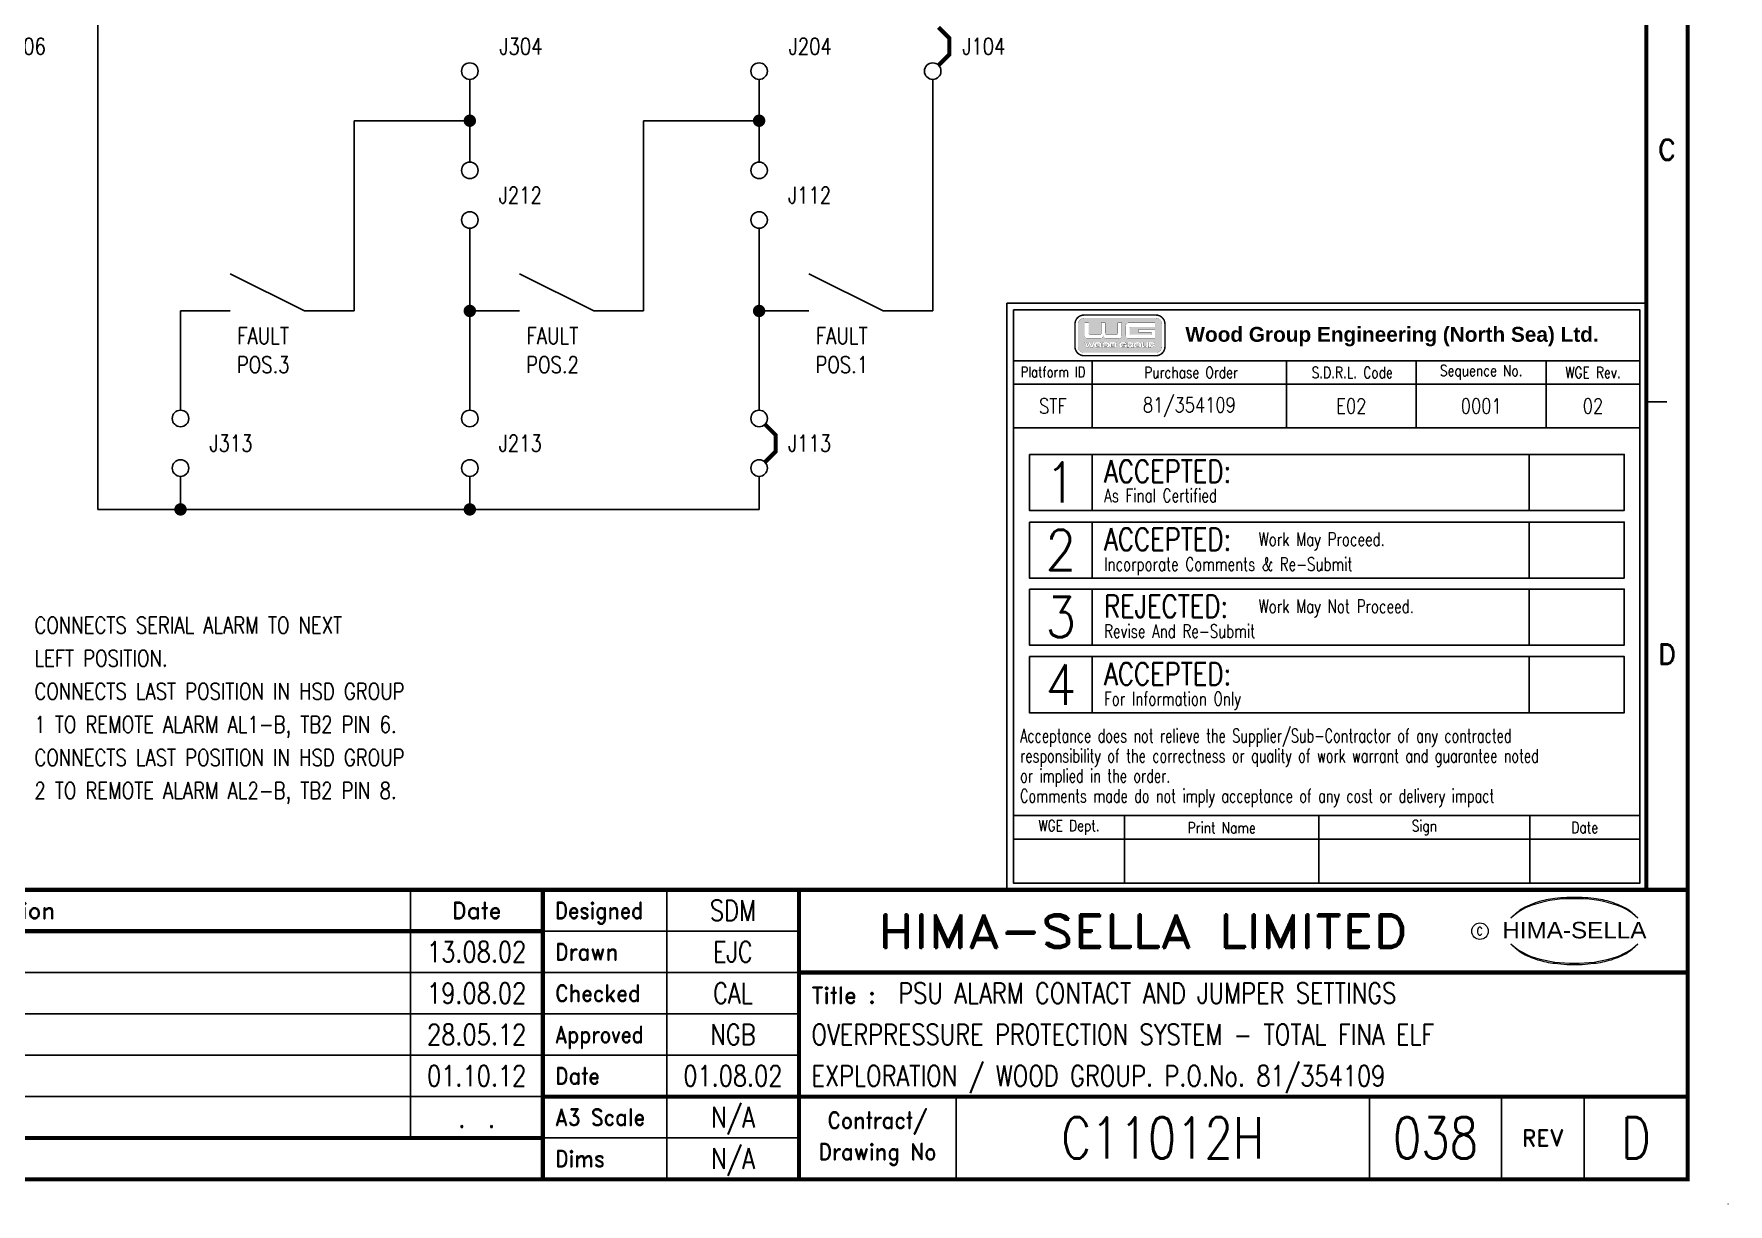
# Model space of a CAD drawing. Extents: x 0 to 414, y 0 to 285.
# Drawn here: x 208.9 to 413.9, y 0 to 141.5 of the extents above; entities that cross this region are included whole.
import ezdxf
from ezdxf.enums import TextEntityAlignment as Align

# ---------------------------------------------------------------- set-up
doc = ezdxf.new("R2010")
doc.units = 0
doc.header["$MEASUREMENT"] = 0
doc.linetypes.add('CONTINU', pattern=[0])
doc.layers.get('0').update_dxf_attribs({"linetype": 'CONTINUOUS'})
for name, color, linetype in [('COL', 2, 'CONTINU'), ('ELAC003$', 7, 'CONTINUOUS'), ('LINE', 1, 'CONTINUOUS'), ('ROW', 2, 'CONTINU'), ('TEXT', 2, 'CONTINUOUS'), ('UPS', 2, 'CONTINUOUS')]:
    doc.layers.add(name, color=color, linetype=linetype)
doc.styles.add('ARIAL', font='ARIAL.TTF', dxfattribs={"height": 2.5})
doc.styles.add('ROMAND', font='ROMAND')
doc.styles.add('ROMANS', font='romans.shx', dxfattribs={"width": 0.8})

# ---------------------------------------------------------------- blocks, each defined once
blk = doc.blocks.new('HS-A3')
at = {"color": 1}
for p, q in [((404, 97), (406.5, 97)), ((254.5, 38), (254.5, 8)), ((285.5, 38), (285.5, 3)), ((270.5, 33), (301.5, 33)), ((301.5, 28), (104, 28)), ((104, 23), (301.5, 23)), ((301.5, 18), (104, 18)), ((104, 13), (270.5, 13)), ((320.5, 13), (320.5, 3)), ((370.5, 13), (370.5, 3)), ((386.5, 3), (386.5, 13)), ((396.5, 13), (396.5, 3)), ((301.5, 8), (270.5, 8)), ((413.9, 0), (413.9, 0.025))]:
    blk.add_line(p, q, dxfattribs=at)
at = {"color": 1, "const_width": 0.5}
blk.add_lwpolyline([(16, 3), (409, 3), (409, 285), (16, 285)], close=True, dxfattribs=at)
for points in [[(404, 38), (404, 280)], [(409, 38), (16, 38)], [(270.5, 38), (270.5, 3)], [(301.5, 3), (301.5, 38)], [(270.5, 33), (104, 33)], [(409, 28), (301.5, 28)], [(270.5, 13), (409, 13)], [(270.5, 8), (16, 8)]]:
    blk.add_lwpolyline(points, dxfattribs=at)
at = {"color": 3, "lineweight": 13}
blk.add_circle((383.8795, 33), 1, dxfattribs=at)
for centre, radius, start, end in [((395.0991, 20.9965), 15.93667133721851, 89.2698, 106.3911), ((394.0978, 26.015), 10.98591244724132, 96.0146, 107.3203), ((395.2933, 18.8099), 18.28175579120328, 92.8917, 97.3734), ((395.2419, 21.3644), 15.7280876505632, 89.78050000000002, 93.17380000000001), ((395.5053, 20.9965), 15.93667133721851, 73.6089, 90.73019999999998), ((395.3626, 21.3644), 15.7280876505632, 86.8262, 90.2195), ((395.3112, 18.8099), 18.28175579120328, 82.62659999999998, 87.1083), ((396.5067, 26.015), 10.98591244724132, 72.67969999999998, 83.9854), ((392.604, 29.3277), 7.240060860401338, 106.0532, 133.5024), ((392.8763, 29.5135), 7.299930143559258, 130.419, 136.057), ((392.1149, 30.6001), 5.98042439466984, 122.244, 131.6154), ((391.752, 31.2819), 5.210443276585328, 111.8206, 122.8668), ((393.7772, 27.1992), 9.760061234438751, 107.5931, 113.9452), ((396.8272, 27.1992), 9.760061234438751, 66.0548, 72.40689999999998), ((398.0005, 29.3277), 7.240060860401338, 46.4976, 73.94679999999998), ((398.8524, 31.2819), 5.210443276585328, 57.1332, 68.1794), ((398.4895, 30.6001), 5.98042439466984, 48.3846, 57.75600000000001), ((397.7282, 29.5135), 7.299930143559258, 43.943, 49.581), ((392.604, 36.7308), 7.240060860401338, 226.4976, 253.9468), ((392.8763, 36.545), 7.299930143559258, 223.943, 229.581), ((392.1149, 35.4585), 5.98042439466984, 228.3846, 237.756), ((398.0005, 36.7308), 7.240060860401338, 286.0532, 313.5024), ((398.4895, 35.4585), 5.98042439466984, 302.2440000000001, 311.6154), ((397.7282, 36.545), 7.299930143559258, 310.419, 316.0570000000001), ((391.752, 34.7766), 5.210443276585328, 237.1332, 248.1794), ((393.7772, 38.8593), 9.760061234438751, 246.0548, 252.4069000000001), ((395.0991, 45.062), 15.93667133721851, 253.6089, 270.7302), ((394.0978, 40.0435), 10.98591244724132, 252.6797, 263.9854), ((395.2933, 47.2486), 18.28175579120328, 262.6266, 267.1083), ((395.2419, 44.6941), 15.7280876505632, 266.8262, 270.2195), ((395.5053, 45.062), 15.93667133721851, 269.2698, 286.3911000000001), ((395.3626, 44.6941), 15.7280876505632, 269.7805, 273.1738), ((395.3112, 47.2486), 18.28175579120328, 272.8917, 277.3734), ((396.5067, 40.0435), 10.98591244724132, 276.0146, 287.3203), ((396.8272, 38.8593), 9.760061234438751, 287.5931, 293.9452), ((398.8524, 34.7766), 5.210443276585328, 291.8206, 302.8668)]:
    blk.add_arc(centre, radius, start, end, dxfattribs=at)
at = {"color": 2, "style": 'ROMAND'}
for s, p in [('C', (406.5, 127.5)), ('D', (406.5, 66.5))]:
    blk.add_text(s, height=2.5, dxfattribs=at).set_placement(p, align=Align.MIDDLE)
at = {"color": 4, "style": 'ROMAND'}
for s, p in [('Description', (204, 34.5)), ('Date', (262.5, 34.5))]:
    blk.add_text(s, height=2, dxfattribs=at).set_placement(p, align=Align.CENTER)
for s, width, p in [('Designed', 0.87, (272, 34.5)), ('Drawn', 0.9, (272, 29.5)), ('Checked', 0.9, (272, 24.5)), ('Approved', 0.85, (272, 19.5)), ('Date', 0.9, (272, 14.5)), ('A3 Scale', 0.9, (272, 9.5)), ('Dims', 0.9, (272, 4.5))]:
    blk.add_text(s, height=2, dxfattribs=dict(at, width=width)).set_placement(p)
at = {"color": 1, "style": 'ROMAND', "width": 1.15}
blk.add_text('HIMA-SELLA LIMITED', height=4, dxfattribs=at).set_placement((343.0965, 33), align=Align.MIDDLE)
at = {"color": 3, "lineweight": 13, "style": 'ROMANS', "width": 0.8}
blk.add_text('C', height=1, dxfattribs=at).set_placement((383.8436, 32.5), align=Align.CENTER)
at = {"color": 1, "style": 'ARIAL', "width": 1.05}
blk.add_text('HIMA-SELLA', height=2, dxfattribs=at).set_placement((395.3022, 32.1293), align=Align.CENTER)
at = {"color": 4, "style": 'ROMAND'}
blk.add_text('Title :', height=2, dxfattribs=at).set_placement((303, 24.25))
at = {"color": 4, "style": 'ROMAND', "width": 0.9}
for s, p in [('Contract/', (311, 10)), ('Drawing No', (311, 6))]:
    blk.add_text(s, height=2, dxfattribs=at).set_placement(p, align=Align.MIDDLE)
at = {"color": 4, "style": 'ROMAND'}
blk.add_text('REV', height=2, dxfattribs=at).set_placement((391.5, 8), align=Align.MIDDLE)
at = {"layer": 'COL', "style": 'ROMAND', "flags": 9}
for tag, p in [('COL1', (48.5, 282.5)), ('COL2', (113.5, 282.5)), ('COL3', (178.5, 282.5)), ('COL4', (243.5, 282.5)), ('COL5', (308.5, 282.5)), ('COL6', (373.5, 282.5))]:
    blk.add_attdef(tag, p, '', height=2.5, dxfattribs=at)
at = {"layer": 'ROW', "style": 'ROMAND', "flags": 9}
for tag, p in [('ROW1', (406.5, 249.5)), ('ROW2', (406.5, 188.5)), ('ROW3', (406.5, 127.5)), ('ROW4', (406.5, 66.5))]:
    blk.add_attdef(tag, p, '', height=2.5, dxfattribs=at)
at = {"layer": 'UPS', "color": 3, "style": 'ROMANS', "width": 0.8, "flags": 8}
blk.add_attdef('PROJS->NOMPRO', text='', height=1.7, rotation=90, dxfattribs=at).set_placement((13.5, 35), align=Align.MIDDLE_LEFT)
at = {"layer": 'UPS', "style": 'ROMANS', "width": 0.8, "flags": 8}
for tag, height, p in [('PLANOS->VERIF', 2.5, (293.5, 34.25)), ('PLANOS->CANVI1', 2.5, (109, 29.25)), ('PLANOS->NCAN1', 2.5, (149, 29.25)), ('PLANOS->DCAN1', 2.5, (262.5, 29.25)), ('PLANOS->ORIG', 2.5, (293.5, 29.25)), ('PLANOS->CANVI2', 2.5, (109, 24.25)), ('PLANOS->NCAN2', 2.5, (149, 24.25)), ('PLANOS->DCAN2', 2.5, (262.5, 24.25)), ('PLANOS->HECHF', 2.5, (293.5, 24.25)), ('PLANOS->CANVI3', 2.5, (109, 19.25)), ('PLANOS->NCAN3', 2.5, (149, 19.25)), ('PLANOS->DCAN3', 2.5, (262.5, 19.25)), ('PLANOS->HECHD', 2.5, (293.5, 19.25)), ('PLANOS->CANVI4', 2.5, (109, 14.25)), ('PLANOS->NCAN4', 2.5, (149, 14.25)), ('PLANOS->DCAN4', 2.5, (262.5, 14.25)), ('PLANOS->DATACREA', 2.5, (293.5, 14.25)), ('PLANOS->CANVI5', 2.5, (109, 9.25)), ('PLANOS->NCAN5', 2.5, (149, 9.25)), ('PLANOS->DCAN5', 2.5, (262.5, 9.25)), ('PLANOS->NR1', 2.5, (293.5, 9.25)), ('PROJS->DESCPRO3', 5, (345.5, 5.5)), ('PLANOS->PLANO', 5, (378.5, 5.5)), ('PLANOS->USER', 5, (402.75, 5.5)), ('PLANOS->NR2', 2.5, (293.5, 4.25))]:
    blk.add_attdef(tag, text='', height=height, dxfattribs=at).set_placement(p, align=Align.CENTER)
at = {"layer": 'UPS', "style": 'ROMANS', "width": 3.1263, "flags": 8}
blk.add_attdef('PLANOS->MCAN1', text='', height=2.5, rotation=0.0611733494275344, dxfattribs=at).set_placement((155, 31.6443), (254, 31.75), align=Align.FIT)
at = {"layer": 'UPS', "style": 'ROMANS', "flags": 8}
for tag, width, p, p2 in [('PLANOS->MCAN2', 3.0574, (155, 26.75), (254, 26.75)), ('PLANOS->MCAN3', 3.0574, (155, 21.75), (254, 21.75)), ('PLANOS->MCAN4', 3.0462, (155, 16.75), (254, 16.75)), ('PLANOS->MCAN5', 3.0574, (155, 11.75), (254, 11.75))]:
    blk.add_attdef(tag, text='', height=2.5, dxfattribs=dict(at, width=width)).set_placement(p, p2, align=Align.FIT)
at = {"layer": 'UPS', "style": 'ROMANS', "width": 0.8, "flags": 8}
blk.add_attdef('PLANOS->DENOM', (313.5, 24.25), '', height=2.5, dxfattribs=at)
at = {"layer": 'UPS', "color": 4, "style": 'ROMANS', "width": 0.8, "flags": 8}
for tag, p in [('PROJS->DESCPRO1', (303, 19.25)), ('PROJS->DESCPRO2', (303, 14.25))]:
    blk.add_attdef(tag, p, '', height=2.5, dxfattribs=at)
at = {"layer": 'UPS', "color": 3, "style": 'ROMANS', "width": 0.8, "flags": 8}
blk.add_attdef('PLANOS->PROTOTIPO', text='', height=1.7, dxfattribs=at).set_placement((39.5, 5.5), align=Align.MIDDLE_LEFT)
at = {"layer": 'UPS', "style": 'ROMANS', "width": 0.8, "flags": 8}
blk.add_attdef('PLANOS->OBS4', text='', height=2.5, dxfattribs=at).set_placement((107, 5.5), align=Align.MIDDLE_LEFT)

msp = doc.modelspace()

# ---------------------------------------------------------------- hatches: boundary and pattern name
at = {"linetype": 'Continuous'}
h = msp.add_hatch(color=1, dxfattribs=at)
edge = h.paths.add_edge_path(flags=16)
edge.add_line((341.6261399999999, 106.0572599999999), (344.5758699999998, 106.0572599999999))
edge.add_line((344.5758699999998, 106.0572599999999), (344.5758699999998, 106.5575099999996))
edge.add_line((344.5758699999998, 106.5575099999996), (341.36988, 106.5575099999996))
edge.add_arc((341.3698884543419, 106.1923515456578), 0.365158454439969, 90.00132654225952, 179.9986734577404)
edge.add_line((341.00473, 106.1923599999996), (341.00473, 105.0248))
edge.add_arc((341.3698834541107, 105.024813454342), 0.365153454358445, 180.0021111042776, 269.9994580197556)
edge.add_line((341.36988, 104.6596599999999), (344.5758699999998, 104.6596599999999))
edge.add_line((344.5758699999998, 104.6596599999999), (344.5758699999998, 105.7651399999997))
edge.add_line((344.5758699999998, 105.7651399999997), (342.57121, 105.7651399999997))
edge.add_line((342.57121, 105.7651399999997), (342.57121, 105.4365099999996))
edge.add_line((342.57121, 105.43651), (344.10848, 105.43651))
edge.add_line((344.10848, 105.43651), (344.10848, 105.1224799999997))
edge.add_line((344.10848, 105.1224799999995), (341.6261399999999, 105.1224799999995))
edge.add_arc((341.626142958962, 105.2502829589616), 0.127802958996096, 180.0013265422535, 269.9986734577261, ccw=False)
edge.add_line((341.49834, 105.25028), (341.49834, 105.92946))
edge.add_arc((341.626142958962, 105.9294570410379), 0.127802958996119, 90.00132654227377, 179.9986734577465, ccw=False)
edge = h.paths.add_edge_path(flags=16)
edge.add_arc((342.6639446634498, 103.9697547162387), 0.229358143489629, 359.7165362622, 449.7138831776751)
edge.add_line((342.66509, 104.1991099999999), (342.2500799999999, 104.1991099999999))
edge.add_arc((342.2512203365501, 103.969749716007), 0.229363118745536, 90.28486158141148, 180.2822084968908)
edge.add_line((342.02186, 103.9686199999999), (342.02186, 103.7632299999998))
edge.add_arc((342.2512253367817, 103.7620952839927), 0.229368143597591, 179.7165486787224, 269.7138955942124)
edge.add_line((342.2500799999999, 103.5327299999996), (342.66509, 103.5327299999996))
edge.add_arc((342.663939663218, 103.762090283761), 0.229363168450698, 270.2873596461594, 360.284706561639)
edge.add_line((342.8933, 103.7632299999998), (342.8933, 103.9686199999999))
edge = h.paths.add_edge_path(flags=0)
edge.add_arc((344.2791299999999, 103.9515049999996), 0.081015000000002, -90, 90, ccw=False)
edge.add_line((344.2791299999999, 103.8704899999999), (344.0716300000001, 103.8704899999999))
edge.add_arc((344.0716300000001, 103.9515049999996), 0.081015000000002, 90, 270, ccw=False)
edge.add_line((344.0716300000001, 104.03252), (344.2791299999999, 104.03252))
edge = h.paths.add_edge_path(flags=16)
edge.add_line((344.02084, 103.5327299999996), (344.02084, 103.68975))
edge.add_line((344.02084, 103.68975), (344.2948499999998, 103.68975))
edge.add_arc((344.2948499999998, 103.9444299999999), 0.254680000000008, 270, 450)
edge.add_line((344.2948499999998, 104.1991099999999), (343.8276899999999, 104.1991099999999))
edge.add_line((343.8276899999999, 104.1991099999999), (343.8276899999999, 103.5327299999996))
edge.add_line((343.8276899999999, 103.5327299999996), (344.02084, 103.5327299999996))
edge = h.paths.add_edge_path(flags=16)
edge.add_line((343.4361899999997, 103.69933), (343.2815099999999, 103.69933))
edge.add_arc((343.2820826683906, 103.8140126419962), 0.1146840717988, 179.7165486787283, 269.71389559420106, ccw=False)
edge.add_line((343.1674, 103.81458), (343.1674, 104.1991099999999))
edge.add_line((343.1674, 104.1991099999999), (342.9495399999999, 104.1991099999999))
edge.add_line((342.9495399999999, 104.1991099999999), (342.9495399999999, 103.7632299999998))
edge.add_arc((343.1789003367815, 103.762090283761), 0.229363168450693, 179.7152934383665, 269.7126403538517)
edge.add_line((343.1777499999999, 103.5327299999996), (343.53994, 103.5327299999996))
edge.add_arc((343.5387946632181, 103.7620952839927), 0.229368143597644, 270.2861044057759, 360.2834513212661)
edge.add_line((343.7681599999999, 103.7632299999998), (343.7681599999999, 104.1991099999999))
edge.add_line((343.7681599999999, 104.1991099999999), (343.5503, 104.1991099999999))
edge.add_line((343.5503, 104.1991099999999), (343.5503, 103.81458))
edge.add_arc((343.4356173316091, 103.8140126419964), 0.114684071798818, -89.71389559422369, 0.283451321260884, ccw=False)
edge = h.paths.add_edge_path(flags=0)
edge.add_arc((342.5607573316091, 103.9178373580035), 0.114684071798818, 359.716548678728, 449.7138955942008)
edge.add_line((342.56133, 104.03252), (342.35383, 104.03252))
edge.add_arc((342.3544026683908, 103.9178373580035), 0.114684071798822, 90.28610440577614, 180.2834513212601)
edge.add_line((342.2397199999999, 103.9172699999999), (342.2397199999999, 103.81458))
edge.add_arc((342.3544026683908, 103.8140126419964), 0.114684071798818, 179.7165486787396, 269.7138955942238)
edge.add_line((342.35383, 103.69933), (342.56133, 103.69933))
edge.add_arc((342.5607573316091, 103.8140126419962), 0.1146840717988, 270.2861044057988, 360.2834513212716)
edge.add_line((342.67544, 103.81458), (342.67544, 103.9172699999999))
edge = h.paths.add_edge_path(flags=0)
edge.add_arc((338.7044223316091, 103.917842358235), 0.114679096706921, 359.7140381435265, 449.7113850590014)
edge.add_line((338.7049999999999, 104.03252), (338.4974900000001, 104.03252))
edge.add_arc((338.4980626683906, 103.9178373580035), 0.114684071798822, 90.28610440577614, 180.2834513212601)
edge.add_line((338.38338, 103.9172699999999), (338.38338, 103.81458))
edge.add_arc((338.4980626683906, 103.8140126419964), 0.114684071798818, 179.7165486787396, 269.7138955942238)
edge.add_line((338.4974900000001, 103.69933), (338.7049999999999, 103.69933))
edge.add_arc((338.7044223316091, 103.8140076417647), 0.114679096706899, 270.2886149409979, 360.2859618564731)
edge.add_line((338.8190999999999, 103.81458), (338.8190999999999, 103.9172699999999))
edge = h.paths.add_edge_path(flags=16)
edge.add_arc((338.8076096634498, 103.969749716007), 0.229363118745524, 359.7177915031089, 449.7151384185998)
edge.add_line((338.8087499999999, 104.1991099999999), (338.3937399999999, 104.1991099999999))
edge.add_arc((338.39488033655, 103.969749716007), 0.229363118745536, 90.28486158141148, 180.2822084968908)
edge.add_line((338.16552, 103.9686199999999), (338.16552, 103.7632299999998))
edge.add_arc((338.3948853367815, 103.7620952839927), 0.229368143597591, 179.7165486787224, 269.7138955942124)
edge.add_line((338.3937399999999, 103.5327299999996), (338.8087499999999, 103.5327299999996))
edge.add_arc((338.8076046632182, 103.7620952839927), 0.229368143597644, 270.2861044057759, 360.2834513212661)
edge.add_line((339.0369699999999, 103.7632299999998), (339.0369699999999, 103.9686199999999))
edge = h.paths.add_edge_path(flags=0)
edge.add_arc((337.7643573316091, 103.9178373580035), 0.114684071798818, 359.716548678728, 449.7138955942008)
edge.add_line((337.7649299999999, 104.03252), (337.55743, 104.03252))
edge.add_arc((337.5580026683909, 103.9178373580035), 0.114684071798822, 90.28610440577614, 180.2834513212601)
edge.add_line((337.4433200000001, 103.9172699999999), (337.4433200000001, 103.81458))
edge.add_arc((337.5580026683909, 103.8140126419964), 0.114684071798818, 179.7165486787396, 269.7138955942238)
edge.add_line((337.55743, 103.69933), (337.7649299999999, 103.69933))
edge.add_arc((337.7643573316091, 103.8140126419962), 0.1146840717988, 270.2861044057988, 360.2834513212716)
edge.add_line((337.8790399999999, 103.81458), (337.8790399999999, 103.9172699999999))
h.paths.add_polyline_path([(337.2364099999999, 104.1986599999999), (337.02463, 103.53409), (336.8128399999999, 103.53409), (336.65218, 103.9540099999997), (336.49151, 103.53409), (336.2797299999999, 103.53409), (336.06794, 104.1986599999999), (336.26512, 104.1986599999999), (336.39657, 103.7714399999996), (336.56454, 104.1950099999997), (336.7398099999999, 104.1950099999997), (336.9077799999999, 103.7714399999996), (337.04653, 104.1986599999999)], flags=16)
edge = h.paths.add_edge_path(flags=16)
edge.add_arc((337.8675396634498, 103.969749716007), 0.229363118745524, 359.7177915031089, 449.7151384185998)
edge.add_line((337.86868, 104.1991099999999), (337.45367, 104.1991099999999))
edge.add_arc((337.4548153365499, 103.9697547162387), 0.229358143489615, 90.28611682232473, 180.2834637377995)
edge.add_line((337.22546, 103.9686199999999), (337.22546, 103.7632299999998))
edge.add_arc((337.4548203367818, 103.762090283761), 0.229363168450693, 179.715293438361, 269.7126403538405)
edge.add_line((337.45367, 103.5327299999996), (337.86868, 103.5327299999996))
edge.add_arc((337.867534663218, 103.7620952839927), 0.229368143597644, 270.2861044057759, 360.2834513212661)
edge.add_line((338.0969, 103.7632299999998), (338.0969, 103.9686199999999))
edge = h.paths.add_edge_path(flags=0)
edge.add_arc((339.6115573316091, 103.8140126419964), 0.114684071798822, 270.2861044057759, 360.2834513212602)
edge.add_line((339.72624, 103.81458), (339.72624, 103.9172699999999))
edge.add_arc((339.6115573316091, 103.9178373580035), 0.114684071798818, 359.7165486787391, 449.7138955942237)
edge.add_line((339.6121299999999, 104.03252), (339.26956, 104.03252))
edge.add_line((339.26956, 104.03252), (339.26956, 103.69933))
edge.add_line((339.26956, 103.69933), (339.6121299999999, 103.69933))
edge = h.paths.add_edge_path(flags=16)
edge.add_arc((339.7147396634496, 103.969749716007), 0.229363118745524, 359.7177915031089, 449.7151384185885)
edge.add_line((339.7158800000001, 104.1991099999999), (339.0816399999999, 104.1991099999999))
edge.add_line((339.0816399999999, 104.1991099999999), (339.0816399999999, 103.5327299999996))
edge.add_line((339.0816399999999, 103.5327299999996), (339.7158800000001, 103.5327299999996))
edge.add_arc((339.7147346632182, 103.7620952839927), 0.229368143597599, 270.2861044057876, 360.2834513212775)
edge.add_line((339.9440999999999, 103.7632299999998), (339.9440999999999, 103.9686199999999))
edge = h.paths.add_edge_path(flags=16)
edge.add_arc((340.8800689960826, 103.9891589960829), 0.043361003928592, 0.001326542279929, 89.99867345775013)
edge.add_line((340.88007, 104.03252), (340.6158399999999, 104.03252))
edge.add_arc((340.6164126683909, 103.9178373580035), 0.1146840717988, 90.28610440579894, 180.2834513212717)
edge.add_line((340.50173, 103.9172699999999), (340.50173, 103.81458))
edge.add_arc((340.6164126683909, 103.8140126419962), 0.114684071798818, 179.716548678728, 269.7138955942011)
edge.add_line((340.6158399999999, 103.69933), (340.88007, 103.69933))
edge.add_arc((340.88007, 103.7426849999997), 0.043354999999997, 270, 450)
edge.add_line((340.88007, 103.7860399999999), (340.7047999999999, 103.7860399999999))
edge.add_line((340.7047999999999, 103.7860399999999), (340.7047999999999, 103.9028899999999))
edge.add_line((340.7047999999999, 103.9028899999999), (341.12837, 103.9028899999999))
edge.add_line((341.12837, 103.9028899999999), (341.12837, 103.7632299999998))
edge.add_arc((340.8990046632183, 103.7620952839927), 0.229368143597591, -89.71389559422369, 0.2834513212663978, ccw=False)
edge.add_line((340.90015, 103.5327299999996), (340.51209, 103.5327299999996))
edge.add_arc((340.5132353367815, 103.7620952839927), 0.229368143597645, 179.7165486787342, 269.71389559421254, ccw=False)
edge.add_line((340.2838699999999, 103.7632299999998), (340.2838699999999, 103.9686199999999))
edge.add_arc((340.51323033655, 103.969749716007), 0.2293631187455689, 90.28486158141158, 180.2822084968909, ccw=False)
edge.add_line((340.51209, 104.1991099999999), (340.90015, 104.1991099999999))
edge.add_arc((340.8990096634498, 103.969749716007), 0.229363118745536, -0.28220849689091665, 89.71513841859979, ccw=False)
edge.add_line((341.12837, 103.9686199999999), (341.12837, 103.9540099999999))
edge.add_line((341.12837, 103.9540099999997), (340.92343, 103.9540099999997))
edge.add_line((340.92343, 103.9540099999997), (340.92343, 103.98916))
edge = h.paths.add_edge_path(flags=0)
edge.add_line((341.4481599999999, 104.03252), (341.65567, 104.03252))
edge.add_arc((341.65567, 103.9515049999996), 0.081015000000002, -90, 90, ccw=False)
edge.add_line((341.65567, 103.8704899999999), (341.4481599999999, 103.8704899999999))
edge.add_arc((341.4481599999999, 103.9515049999996), 0.081015000000002, 90, 270, ccw=False)
edge = h.paths.add_edge_path(flags=16)
edge.add_line((341.7682899999999, 103.5327299999996), (341.9260699999999, 103.5327299999996))
edge.add_line((341.9260699999999, 103.5327299999996), (341.9260699999999, 103.68975))
edge.add_arc((341.845054702688, 103.6897494332255), 0.081015297313825, 0.000400835020838, 81.62120499931345)
edge.add_arc((341.6713563991228, 103.9444492277355), 0.254713601602722, 316.7426492714064, 359.9956748752612)
edge.add_arc((341.6713791033771, 103.9444191031454), 0.254690896855942, 0.002451378422247, 89.99979829390925)
edge.add_line((341.67138, 104.1991099999999), (341.2042299999999, 104.1991099999999))
edge.add_line((341.2042299999999, 104.1991099999999), (341.2042299999999, 103.5327299999996))
edge.add_line((341.2042299999999, 103.5327299999996), (341.3973799999999, 103.5327299999996))
edge.add_line((341.3973799999999, 103.5327299999996), (341.3973799999999, 103.68975))
edge.add_line((341.3973799999999, 103.68975), (341.68728, 103.68975))
edge.add_arc((341.6872731241383, 103.60873312437), 0.081016875921669, -0.0022095794171832495, 89.99513733605761, ccw=False)
edge.add_line((341.7682899999999, 103.6087299999997), (341.7682899999999, 103.5327299999996))
edge = h.paths.add_edge_path()
edge.add_line((345.4033800000001, 106.4077999999999), (345.4033800000001, 103.6837999999999))
edge.add_arc((344.6730730915471, 103.6838169084524), 0.730306908648449, 270.00132654226104, 359.9986734577408, ccw=False)
edge.add_line((344.6730899999997, 102.9535099999997), (335.9803099999999, 102.9535099999997))
edge.add_arc((335.9803219084528, 103.683821908684), 0.7303119087812779, 180.0017188205811, 269.99906573606233, ccw=False)
edge.add_line((335.2500099999999, 103.6837999999999), (335.2500099999999, 106.4077999999999))
edge.add_arc((335.9803219084528, 106.4077780913158), 0.730311908781297, 90.00093426393778, 179.998281179419, ccw=False)
edge.add_line((335.9803099999999, 107.13809), (344.6730899999997, 107.13809))
edge.add_arc((344.6730730915471, 106.4077830915472), 0.730306908648426, 0.0013265422592780851, 89.99867345773902, ccw=False)
edge = h.paths.add_edge_path(flags=16)
edge.add_line((336.05333, 106.5575099999996), (336.5424499999999, 106.5575099999996))
edge.add_line((336.5424499999999, 106.5575099999996), (336.5424499999999, 105.2794899999999))
edge.add_arc((336.6702529589618, 105.2794929589615), 0.127802958996119, 180.0013265422535, 269.9986734577261)
edge.add_line((336.67025, 105.1516899999995), (337.92936, 105.1516899999995))
edge.add_arc((337.929362041038, 105.2794979591934), 0.127807959209685, 269.9990850110503, 359.9964319265211)
edge.add_line((338.0571699999999, 105.2794899999999), (338.0571699999999, 106.5575099999996))
edge.add_line((338.0571699999999, 106.5575099999996), (338.5462799999999, 106.5575099999996))
edge.add_line((338.5462799999999, 106.5575099999996), (338.5462799999999, 105.2794899999999))
edge.add_arc((338.6740829589618, 105.2794929589615), 0.127802958996119, 180.0013265422637, 269.9986734577465)
edge.add_line((338.67408, 105.1516899999995), (339.9331999999997, 105.1516899999995))
edge.add_arc((339.933197041038, 105.2794929589615), 0.127802958996119, 270.0013265422535, 359.9986734577362)
edge.add_line((340.0609999999999, 105.2794899999999), (340.0609999999999, 106.5575099999996))
edge.add_line((340.0609999999999, 106.5575099999996), (340.55011, 106.5575099999996))
edge.add_line((340.55011, 106.5575099999996), (340.55011, 105.0248))
edge.add_arc((340.1849615458892, 105.0248084541104), 0.3651484542084339, 270.0013265422625, 359.9986734577447, ccw=False)
edge.add_line((340.18497, 104.6596599999999), (338.6668699999999, 104.6596599999999))
edge.add_arc((338.6668734541105, 105.024813454342), 0.365153454358449, 180.0021111042778, 269.9994580197557, ccw=False)
edge.add_arc((337.9365715458892, 105.0248084541104), 0.3651484542084339, 270.0013265422625, 359.9986734577447, ccw=False)
edge.add_line((337.9365799999999, 104.6596599999999), (336.4184799999999, 104.6596599999999))
edge.add_arc((336.4184834541105, 105.024813454342), 0.365153454358449, 180.0021111042778, 269.9994580197557, ccw=False)
edge.add_line((336.05333, 105.0248), (336.05333, 106.5575099999996))

# ---------------------------------------------------------------- linework, layer by layer
for p, q in [((216.675, 161), (216.675, 84)), ((261.675, 136), (261.675, 126)), ((296.675, 136), (296.675, 126)), ((317.675, 136), (317.675, 108)), ((247.675, 131), (247.675, 108)), ((261.675, 131), (247.675, 131)), ((282.675, 131), (282.675, 108)), ((296.675, 131), (282.675, 131)), ((261.675, 118), (261.675, 96)), ((296.675, 118), (296.675, 96)), ((241.675, 108), (232.675, 112.5)), ((276.675, 108), (267.675, 112.5)), ((311.675, 108), (302.675, 112.5)), ((226.675, 108), (226.675, 96)), ((232.675, 108), (226.675, 108)), ((247.675, 108), (241.675, 108)), ((267.675, 108), (261.675, 108)), ((282.675, 108), (276.675, 108)), ((302.675, 108), (296.675, 108)), ((317.675, 108), (311.675, 108)), ((226.675, 88), (226.675, 84)), ((261.675, 88), (261.675, 84)), ((296.675, 88), (296.675, 84)), ((296.675, 84), (216.675, 84))]:
    msp.add_line(p, q)
at = {"const_width": 0.5}
for points in [[(318.3821, 142.2929), (319.675, 141), (319.675, 139), (318.3821, 137.7071)], [(297.3821, 94.2929), (298.675, 93), (298.675, 91), (297.3821, 89.70709999999998)]]:
    msp.add_lwpolyline(points, dxfattribs=at)
at = {"const_width": 0.75}
for points in [[(262.05, 131, -1), (261.3, 131, -1)], [(297.05, 131, -1), (296.3, 131, -1)], [(262.05, 108, -1), (261.3, 108, -1)], [(297.05, 108, -1), (296.3, 108, -1)], [(227.05, 84, -1), (226.3, 84, -1)], [(262.05, 84, -1), (261.3, 84, -1)]]:
    msp.add_lwpolyline(points, format="xyb", close=True, dxfattribs=at)
for centre in [(261.675, 137), (296.675, 137), (317.675, 137), (261.675, 125), (296.675, 125), (261.675, 119), (296.675, 119), (226.675, 95), (261.675, 95), (296.675, 95), (226.675, 89), (261.675, 89), (296.675, 89)]:
    msp.add_circle(centre, 1)
at = {"layer": 'ELAC003$', "color": 3, "linetype": 'Continuous'}
for p, q in [((327.4519, 101.9558), (403.2026, 101.9558)), ((336.9539, 101.9558), (336.9539, 93.8498)), ((360.4766, 101.9558), (360.4766, 93.8498)), ((376.1584, 101.9558), (376.1584, 93.8498)), ((391.9064, 101.9558), (391.9064, 93.8498)), ((327.4519, 99.16520000000001), (403.2026, 99.16520000000001)), ((327.4519, 93.8498), (403.2026, 93.8498)), ((336.9539, 83.8704), (336.9539, 90.6474)), ((389.8464, 90.6474), (389.8464, 83.8704)), ((336.9539, 75.69799999999998), (336.9539, 82.4752)), ((389.8464, 82.4752), (389.8464, 75.69799999999998)), ((336.9539, 67.5923), (336.9539, 74.36929999999998)), ((389.8464, 74.36929999999998), (389.8464, 67.5923)), ((336.9539, 59.4199), (336.9539, 66.1969)), ((389.8464, 66.1969), (389.8464, 59.4199)), ((327.4519, 46.9696), (403.2026, 46.9696)), ((340.8744, 46.9696), (340.8744, 38.7972)), ((364.397, 46.9696), (364.397, 38.7972)), ((389.913, 46.9696), (389.913, 38.7972)), ((327.4519, 44.1126), (403.2026, 44.1126))]:
    msp.add_line(p, q, dxfattribs=at)
for points in [[(326.6546, 108.9322), (404, 108.9322), (404, 38), (326.6546, 38)], [(327.4519, 108.1348), (403.2026, 108.1348), (403.2026, 38.7972), (327.4519, 38.7972)], [(329.3789, 90.6474), (401.3419, 90.6474), (401.3419, 83.8704), (329.3789, 83.8704)], [(329.3789, 82.4752), (401.3419, 82.4752), (401.3419, 75.69799999999998), (329.3789, 75.69799999999998)], [(329.3789, 74.36929999999998), (401.3419, 74.36929999999998), (401.3419, 67.5923), (329.3789, 67.5923)], [(329.3789, 66.1969), (401.3419, 66.1969), (401.3419, 59.4199), (329.3789, 59.4199)]]:
    msp.add_lwpolyline(points, close=True, dxfattribs=at)
at = {"layer": 'LINE', "linetype": 'Continuous', "flags": 128}
for points, const_width in [([(345.7685, 106.4078), (345.7685, 103.6838, -0.4142), (344.6731, 102.5884), (335.9803, 102.5884, -0.4142), (334.8849, 103.6838), (334.8849, 106.4078, -0.4142), (335.9803, 107.5032), (344.6731, 107.5032, -0.4142)], 0.1826), ([(345.4034, 106.4078), (345.4034, 103.6838, -0.4142), (344.6731, 102.9535), (335.9803, 102.9535, -0.4142), (335.25, 103.6838), (335.25, 106.4078, -0.4142), (335.9803, 107.1381), (344.6731, 107.1381, -0.4142)], 0.0183), ([(341.6261, 106.0573), (344.5759, 106.0573), (344.5759, 106.5575), (341.3699, 106.5575, 0.4142), (341.0047, 106.1924), (341.0047, 105.0248, 0.4142), (341.3699, 104.6597), (344.5759, 104.6597), (344.5759, 105.7651), (342.5712, 105.7651), (342.5712, 105.4365), (344.1085, 105.4365), (344.1085, 105.1225), (341.6261, 105.1225, -0.4142), (341.4983, 105.2503), (341.4983, 105.9295, -0.4142)], 0.0183), ([(338.0969, 103.9686, 0.4142), (337.8687, 104.1991), (337.4537000000001, 104.1991, 0.4142), (337.2255, 103.9686), (337.2255, 103.7632, 0.4142), (337.4537000000001, 103.5327), (337.8687, 103.5327, 0.4142), (338.0969, 103.7632)], 0.0183), ([(337.879, 103.9173, 0.4142), (337.7649, 104.0325), (337.5574, 104.0325, 0.4142), (337.4433, 103.9173), (337.4433, 103.8146, 0.4142), (337.5574, 103.6993), (337.7649, 103.6993, 0.4142), (337.879, 103.8146)], 0.0183), ([(339.037, 103.9686, 0.4142), (338.8088, 104.1991), (338.3937, 104.1991, 0.4142), (338.1655, 103.9686), (338.1655, 103.7632, 0.4142), (338.3937, 103.5327), (338.8088, 103.5327, 0.4142), (339.037, 103.7632)], 0.0183), ([(338.8191, 103.9173, 0.4142), (338.705, 104.0325), (338.4975, 104.0325, 0.4142), (338.3834, 103.9173), (338.3834, 103.8146, 0.4142), (338.4975, 103.6993), (338.705, 103.6993, 0.4142), (338.8191, 103.8146)], 0.0183), ([(339.9441, 103.9686, 0.4142), (339.7159, 104.1991), (339.0816, 104.1991), (339.0816, 103.5327), (339.7159, 103.5327, 0.4142), (339.9441, 103.7632)], 0.0183), ([(339.6121, 103.6993, 0.4142), (339.7262, 103.8146), (339.7262, 103.9173, 0.4142), (339.6121, 104.0325), (339.2696000000001, 104.0325), (339.2696000000001, 103.6993)], 0.0183), ([(340.9234, 103.9892, 0.4142), (340.8801000000001, 104.0325), (340.6158, 104.0325, 0.4142), (340.5017000000001, 103.9173), (340.5017000000001, 103.8146, 0.4142), (340.6158, 103.6993), (340.8801000000001, 103.6993, 1), (340.8801000000001, 103.786), (340.7048, 103.786), (340.7048, 103.9029), (341.1284, 103.9029), (341.1284, 103.7632, -0.4142), (340.9002, 103.5327), (340.5121, 103.5327, -0.4142), (340.2839, 103.7632), (340.2839, 103.9686, -0.4142), (340.5121, 104.1991), (340.9002, 104.1991, -0.4142), (341.1284, 103.9686), (341.1284, 103.954), (340.9234, 103.954)], 0.0183), ([(341.7683, 103.5327), (341.9261, 103.5327), (341.9261, 103.6898, 0.372), (341.8569, 103.7699, 0.191), (341.9261, 103.9444, 0.4142), (341.6714, 104.1991), (341.2042, 104.1991), (341.2042, 103.5327), (341.3974, 103.5327), (341.3974, 103.6898), (341.6873, 103.6898, -0.4142), (341.7683, 103.6087)], 0.0183), ([(341.4482, 104.0325), (341.6557, 104.0325, -1), (341.6557, 103.8705), (341.4482, 103.8705, -1)], 0.0183), ([(342.8933, 103.9686, 0.4142), (342.6651, 104.1991), (342.2501, 104.1991, 0.4142), (342.0219, 103.9686), (342.0219, 103.7632, 0.4142), (342.2501, 103.5327), (342.6651, 103.5327, 0.4142), (342.8933, 103.7632)], 0.0183), ([(342.6754, 103.9173, 0.4142), (342.5613, 104.0325), (342.3538, 104.0325, 0.4142), (342.2397000000001, 103.9173), (342.2397000000001, 103.8146, 0.4142), (342.3538, 103.6993), (342.5613, 103.6993, 0.4142), (342.6754, 103.8146)], 0.0183), ([(343.4362, 103.6993), (343.2815, 103.6993, -0.4142), (343.1674, 103.8146), (343.1674, 104.1991), (342.9495, 104.1991), (342.9495, 103.7632, 0.4142), (343.1778, 103.5327), (343.5399, 103.5327, 0.4142), (343.7682, 103.7632), (343.7682, 104.1991), (343.5503, 104.1991), (343.5503, 103.8146, -0.4142)], 0.0183), ([(344.0208, 103.5327), (344.0208, 103.6898), (344.2949, 103.6898, 1), (344.2949, 104.1991), (343.8277, 104.1991), (343.8277, 103.5327)], 0.0183), ([(344.2791000000001, 104.0325, -1), (344.2791000000001, 103.8705), (344.0716, 103.8705, -1), (344.0716, 104.0325)], 0.0183)]:
    msp.add_lwpolyline(points, format="xyb", close=True, dxfattribs=dict(at, const_width=const_width))
at = {"layer": 'LINE', "linetype": 'Continuous', "const_width": 0.0183, "flags": 128}
msp.add_lwpolyline([(336.0533, 105.0239), (336.0533, 106.5575), (336.5425, 106.5575), (336.5425, 105.2795, 0.4142), (336.6703, 105.1517), (337.9294, 105.1517, 0.4142), (338.0572, 105.2795), (338.0572, 106.5575), (338.5463, 106.5575), (338.5463, 105.2795, 0.4142), (338.6741, 105.1517), (339.9332, 105.1517, 0.4142), (340.061, 105.2795), (340.061, 106.5575), (340.5501, 106.5575), (340.5501, 105.0248, -0.4142), (340.185, 104.6597), (338.6669, 104.6597, -0.4142), (338.3017, 105.0248, -0.4142), (337.9366, 104.6597), (336.4185, 104.6597, -0.4142), (336.0533, 105.0248), (336.0533, 106.5575)], format="xyb", dxfattribs=at)
msp.add_lwpolyline([(337.2364, 104.1987), (337.0246, 103.5341), (336.8128, 103.5341), (336.6522, 103.954), (336.4915, 103.5341), (336.2797, 103.5341), (336.0679, 104.1987), (336.2651, 104.1987), (336.3966, 103.7714), (336.5645, 104.195), (336.7398, 104.195), (336.9078, 103.7714), (337.0465, 104.1987)], close=True, dxfattribs=at)

# ---------------------------------------------------------------- block references
ref = msp.add_blockref('HS-A3', (0, 0))
ref.add_attrib('PROJS->DESCPRO3', 'C11012H', dxfattribs={"layer": 'UPS', "height": 5, "style": 'ROMANS', "width": 0.8, "flags": 8}).set_placement((345.5, 5.5), align=Align.CENTER)
ref.add_attrib('PLANOS->DATACREA', '01.08.02', dxfattribs={"layer": 'UPS', "height": 2.5, "style": 'ROMANS', "width": 0.8, "flags": 8}).set_placement((293.5, 14.25), align=Align.CENTER)
ref.add_attrib('PLANOS->DCAN5', '.  .', dxfattribs={"layer": 'UPS', "height": 2.5, "style": 'ROMANS', "width": 0.8, "flags": 8}).set_placement((262.5, 9.25), align=Align.CENTER)
ref.add_attrib('PLANOS->DCAN2', '19.08.02', dxfattribs={"layer": 'UPS', "height": 2.5, "style": 'ROMANS', "width": 0.8, "flags": 8}).set_placement((262.5, 24.25), align=Align.CENTER)
ref.add_attrib('PLANOS->DCAN3', '28.05.12', dxfattribs={"layer": 'UPS', "height": 2.5, "style": 'ROMANS', "width": 0.8, "flags": 8}).set_placement((262.5, 19.25), align=Align.CENTER)
ref.add_attrib('PLANOS->DCAN4', '01.10.12', dxfattribs={"layer": 'UPS', "height": 2.5, "style": 'ROMANS', "width": 0.8, "flags": 8}).set_placement((262.5, 14.25), align=Align.CENTER)
ref.add_attrib('PLANOS->DCAN1', '13.08.02', dxfattribs={"layer": 'UPS', "height": 2.5, "style": 'ROMANS', "width": 0.8, "flags": 8}).set_placement((262.5, 29.25), align=Align.CENTER)
ref.add_attrib('PLANOS->NR1', 'N/A', dxfattribs={"layer": 'UPS', "height": 2.5, "style": 'ROMANS', "width": 0.8, "flags": 8}).set_placement((293.5, 9.25), align=Align.CENTER)
ref.add_attrib('PLANOS->NR2', 'N/A', dxfattribs={"layer": 'UPS', "height": 2.5, "style": 'ROMANS', "width": 0.8, "flags": 8}).set_placement((293.5, 4.25), align=Align.CENTER)
ref.add_attrib('PROJS->DESCPRO1', 'OVERPRESSURE PROTECTION SYSTEM - TOTAL FINA ELF', (303, 19.25), dxfattribs={"layer": 'UPS', "color": 4, "height": 2.5, "style": 'ROMANS', "width": 0.8, "flags": 8})
ref.add_attrib('PROJS->DESCPRO2', 'EXPLORATION / WOOD GROUP. P.O.No. 81/354109', (303, 14.25), dxfattribs={"layer": 'UPS', "color": 4, "height": 2.5, "style": 'ROMANS', "width": 0.8, "flags": 8})
ref.add_attrib('PLANOS->ORIG', 'EJC', dxfattribs={"layer": 'UPS', "height": 2.5, "style": 'ROMANS', "width": 0.8, "flags": 8}).set_placement((293.5, 29.25), align=Align.CENTER)
ref.add_attrib('PLANOS->HECHD', 'NGB', dxfattribs={"layer": 'UPS', "height": 2.5, "style": 'ROMANS', "width": 0.8, "flags": 8}).set_placement((293.5, 19.25), align=Align.CENTER)
ref.add_attrib('PLANOS->HECHF', 'CAL', dxfattribs={"layer": 'UPS', "height": 2.5, "style": 'ROMANS', "width": 0.8, "flags": 8}).set_placement((293.5, 24.25), align=Align.CENTER)
ref.add_attrib('PLANOS->VERIF', 'SDM', dxfattribs={"layer": 'UPS', "height": 2.5, "style": 'ROMANS', "width": 0.8, "flags": 8}).set_placement((293.5, 34.25), align=Align.CENTER)
ref.add_attrib('PLANOS->DENOM', 'PSU ALARM CONTACT AND JUMPER SETTINGS', (313.5, 24.25), dxfattribs={"layer": 'UPS', "height": 2.5, "style": 'ROMANS', "width": 0.8, "flags": 8})
ref.add_attrib('PLANOS->USER', 'D', dxfattribs={"layer": 'UPS', "height": 5, "style": 'ROMANS', "width": 0.8, "flags": 8}).set_placement((402.75, 5.5), align=Align.CENTER)
ref.add_attrib('PLANOS->PLANO', '038', dxfattribs={"layer": 'UPS', "height": 5, "style": 'ROMANS', "width": 0.8, "flags": 8}).set_placement((378.5, 5.5), align=Align.CENTER)

# ---------------------------------------------------------------- texts
at = {"color": 1, "linetype": 'Continuous', "insert": (348.2396, 106.073), "char_height": 1.8, "width": 56.3327, "attachment_point": 1}
msp.add_mtext('{\\fSwis721 BT|b1|i0|c0|p34;Wood Group Engineering (North Sea) Ltd.}', dxfattribs=at)
at = {"layer": 'ELAC003$', "color": 1, "linetype": 'Continuous', "style": 'ROMANS', "width": 0.8}
for s, height, p in [('Platform ID', 1.2758, (332.2267, 100.616)), ('Purchase Order', 1.35, (348.9272000000001, 100.5606)), ('S.D.R.L. Code', 1.35, (368.4235, 100.5606)), ('Sequence No.', 1.35, (384.0323, 100.5606)), ('WGE Rev.', 1.35, (397.5546, 100.5606)), ('WGE Dept.', 1.35, (334.1631, 45.5411)), ('Print Name', 1.35, (352.6356, 45.5411)), ('Sign', 1.35, (377.1548, 45.5411)), ('Date', 1.35, (396.5577, 45.5411))]:
    msp.add_text(s, height=height, dxfattribs=at).set_placement(p, align=Align.MIDDLE)
at = {"layer": 'ELAC003$', "color": 3, "linetype": 'Continuous', "style": 'ROMANS', "width": 0.8889}
for s, p in [('1', (333.1663, 87.2591)), ('2', (333.1663, 79.08669999999998)), ('3', (333.1663, 70.9808)), ('4', (333.1663, 62.8084))]:
    msp.add_text(s, height=4.86, dxfattribs=at).set_placement(p, align=Align.MIDDLE)
at = {"layer": 'ELAC003$', "color": 3, "linetype": 'Continuous', "style": 'ROMANS'}
for s, height, width, p in [('ACCEPTED:', 2.7, 0.8, (338.4173, 88.6079)), ('As Final Certified', 1.62, 0.7333, (338.4173, 85.6902)), ('ACCEPTED:', 2.7, 0.8, (338.4173, 80.39149999999998)), ('Work May Proceed.', 1.62, 0.7333, (357.0989, 80.39149999999998)), ('Incorporate Comments & Re-Submit', 1.62, 0.7333, (338.4173, 77.39239999999998)), ('REJECTED:', 2.7, 0.8, (338.4173, 72.2856)), ('Work May Not Proceed.', 1.62, 0.7333, (357.0989, 72.2856)), ('Revise And Re-Submit', 1.62, 0.7333, (338.4173, 69.2865)), ('ACCEPTED:', 2.7, 0.8, (338.4173, 64.1133)), ('For Information Only', 1.62, 0.7333, (338.4173, 61.1143))]:
    msp.add_text(s, height=height, dxfattribs=dict(at, width=width)).set_placement(p, align=Align.MIDDLE_LEFT)
at = {"layer": 'ELAC003$', "color": 1, "linetype": 'Continuous', "style": 'ROMANS', "width": 0.7}
for s, p in [('Acceptance does not relieve the Supplier/Sub-Contractor of any contracted', (328.2492, 57.4562)), ('responsibility of the correctness or quality of work warrant and guarantee noted', (328.2492, 55.0262)), ('or implied in the order.', (328.2492, 52.5962)), ('Comments made do not imply acceptance of any cost or delivery impact', (328.2492, 50.1662))]:
    msp.add_text(s, height=1.62, dxfattribs=at).set_placement(p, align=Align.TOP_LEFT)
at = {"layer": 'TEXT', "style": 'ROMANS', "width": 0.8}
for s, p in [('J406', (210.3893, 140)), ('J304', (270.4655, 140)), ('J204', (305.4655, 140)), ('J104', (326.4655, 140)), ('J212', (270.3893, 122)), ('J112', (305.3893, 122)), ('J313', (235.3893, 92)), ('J213', (270.3893, 92)), ('J113', (305.3893, 92))]:
    msp.add_text(s, height=2, dxfattribs=at).set_placement(p, align=Align.MIDDLE_RIGHT)
for s, height, p in [('FAULT', 2, (236.675, 105)), ('FAULT', 2, (271.675, 105)), ('FAULT', 2, (306.675, 105)), ('POS.3', 2, (236.675, 101.5)), ('POS.2', 2, (271.675, 101.5)), ('POS.1', 2, (306.675, 101.5)), ('STF', 1.8, (332.2029, 96.5075)), ('81/354109', 1.8, (348.7153, 96.5075)), ('E02', 1.8, (368.3175, 96.5075)), ('0001', 1.8, (384.0325, 96.5075)), ('02', 1.8, (397.5545, 96.5075))]:
    msp.add_text(s, height=height, dxfattribs=at).set_placement(p, align=Align.MIDDLE)
for s, p in [('CONNECTS SERIAL ALARM TO NEXT', (209, 69)), ('LEFT POSITION.', (209, 65)), ('CONNECTS LAST POSITION IN HSD GROUP', (209, 61)), ('1 TO REMOTE ALARM AL1-B, TB2 PIN 6.', (209, 57)), ('CONNECTS LAST POSITION IN HSD GROUP', (209, 53)), ('2 TO REMOTE ALARM AL2-B, TB2 PIN 8.', (209, 49))]:
    msp.add_text(s, height=2, dxfattribs=at).set_placement(p)

doc.saveas('drawing.dxf')
